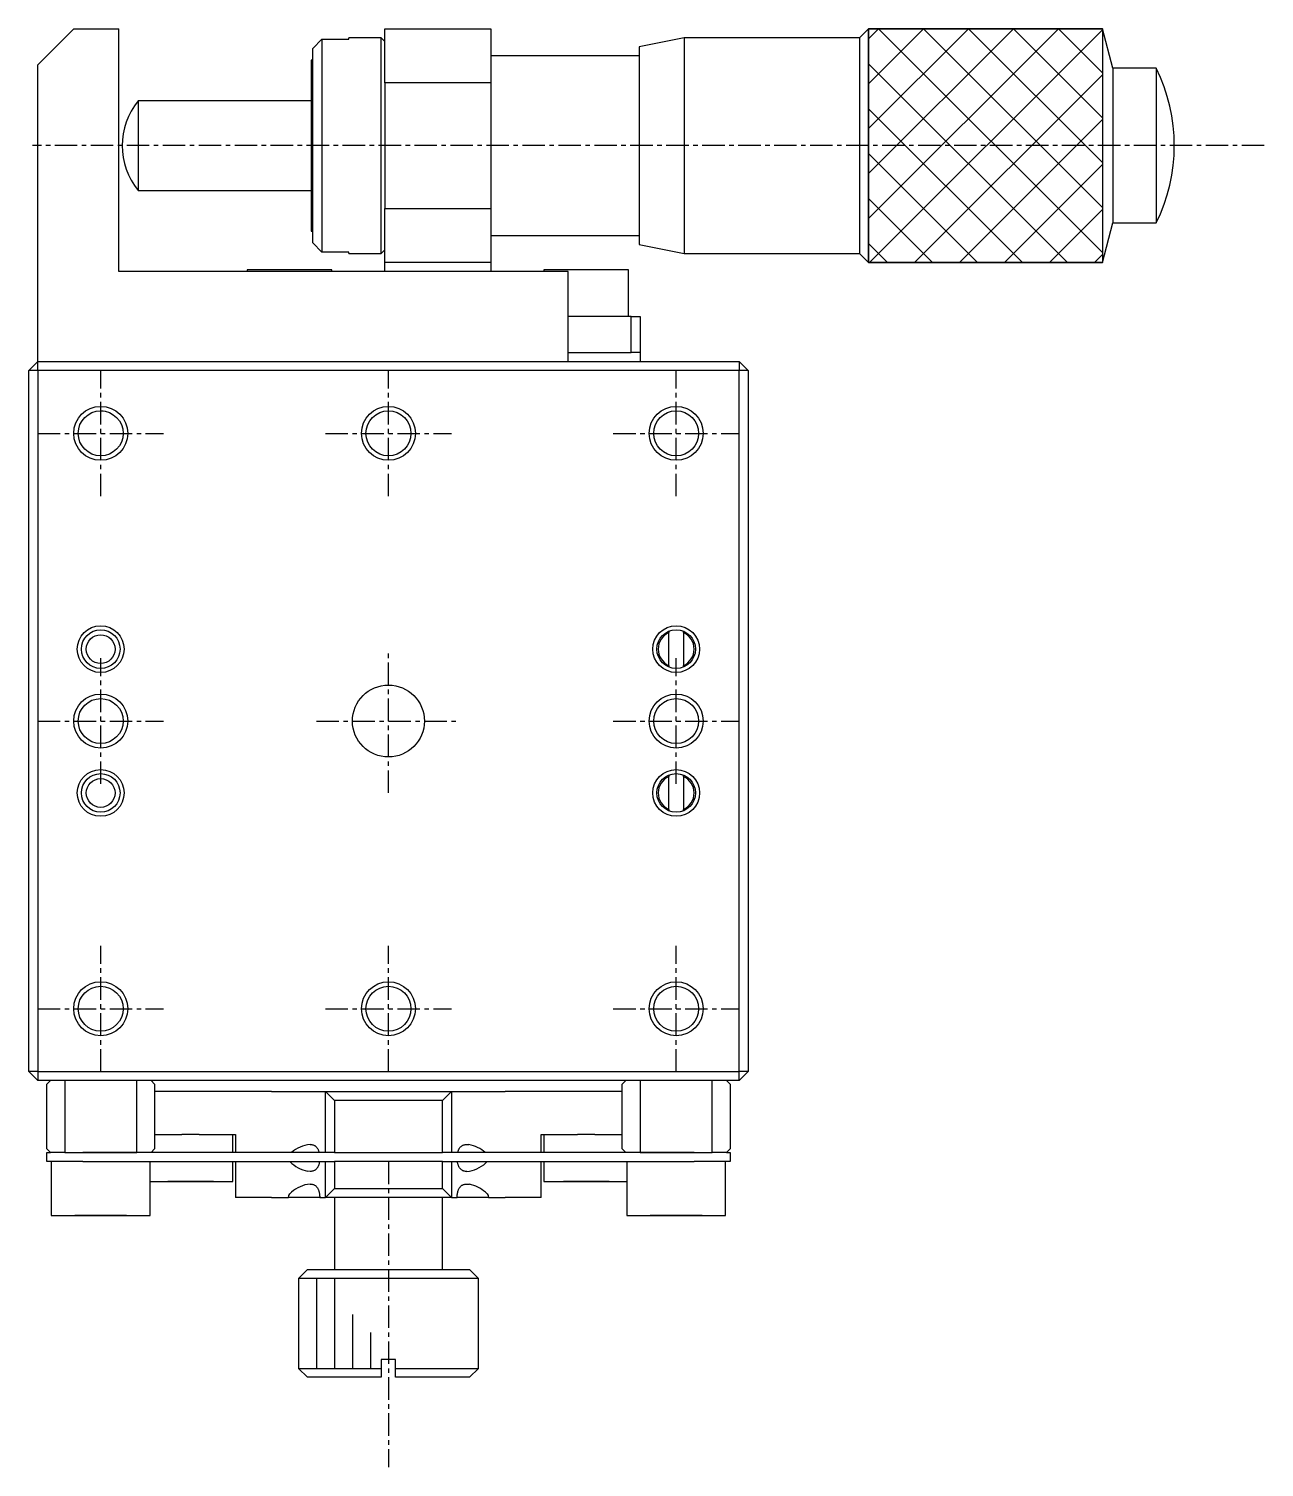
# Model space of a CAD drawing. Extents: x 10 to 346, y 10 to 242.
# Drawn here: x 124.2 to 192.9, y 107.5 to 187.5 of the extents above; entities that cross this region are included whole.
import ezdxf

# ---------------------------------------------------------------- set-up
doc = ezdxf.new("R2010")
doc.units = 0
doc.linetypes.add('CENTER', pattern=[2, 1.25, -0.25, 0.25, -0.25])
doc.layers.get('0').update_dxf_attribs({"linetype": 'CONTINUOUS'})
doc.layers.add('CENTER', color=1, linetype='CENTER')

msp = doc.modelspace()

# ---------------------------------------------------------------- linework, layer by layer
at = {"color": 7, "linetype": 'CONTINUOUS'}
for p, q in [((126.744926, 187.5), (124.744926, 185.5)), ((126.744926, 187.5), (129.244926, 187.5)), ((129.244926, 174), (129.244926, 187.5)), ((144.044926, 187.5), (149.944926, 187.5)), ((144.044926, 184.5), (144.044926, 187.5)), ((149.944926, 187.5), (149.944926, 184.5)), ((170.944932, 187.499999), (170.44493, 186.999996)), ((170.944932, 187.499999), (183.944933, 187.499999)), ((170.944932, 174.500001), (170.944932, 187.499999)), ((184.534421, 185.3), (183.944933, 187.499999)), ((183.944933, 187.499999), (183.944933, 174.500001)), ((140.044926, 186.408327), (140.544926, 186.91608)), ((140.044926, 175.591673), (140.044926, 186.408327)), ((140.044926, 185.643559), (140.044926, 186.408327)), ((140.544926, 186.91608), (140.544926, 175.08392)), ((140.544926, 186.91608), (142.044926, 186.91608)), ((142.044926, 186.91608), (142.044926, 187)), ((142.044926, 186.91608), (142.044926, 187)), ((143.844926, 187), (142.044926, 187)), ((143.844926, 175), (143.844926, 187)), ((144.044926, 186.8), (143.844926, 187)), ((160.694925, 186.999996), (158.194926, 186.499997)), ((158.194926, 186.499997), (158.194926, 175.500003)), ((160.694925, 186.999996), (160.694925, 175.000004)), ((170.44493, 186.999996), (160.694925, 186.999996)), ((170.44493, 186.999996), (170.44493, 175.000004)), ((139.944926, 185.75), (139.944926, 176.25)), ((140.044926, 185.75), (139.944926, 185.75)), ((158.194926, 186), (149.944926, 186)), ((124.744926, 169), (124.744926, 185.5)), ((184.534421, 185.3), (184.534421, 176.7)), ((186.944932, 185.3), (184.534421, 185.3)), ((186.944932, 185.3), (186.944932, 176.7)), ((149.944926, 184.5), (144.044926, 184.5)), ((144.044926, 184.5), (144.044926, 177.5)), ((149.944926, 184.5), (149.944926, 177.5)), ((130.322435, 183.499996), (130.322435, 178.500004)), ((139.944926, 183.499996), (130.322435, 183.499996)), ((130.322435, 178.500004), (139.944926, 178.500004)), ((144.044926, 177.5), (149.944926, 177.5)), ((144.044926, 174.5), (144.044926, 177.5)), ((149.944926, 177.5), (149.944926, 174.5)), ((139.944926, 176.25), (140.044926, 176.25)), ((140.044926, 175.591673), (140.044926, 176.356441)), ((149.944926, 176), (158.194926, 176)), ((183.944933, 174.500001), (184.534421, 176.7)), ((184.534421, 176.7), (186.944932, 176.7)), ((140.544926, 175.08392), (140.044926, 175.591673)), ((158.194926, 175.500003), (160.694925, 175.000004)), ((142.044926, 175.08392), (140.544926, 175.08392)), ((142.044926, 175), (142.044926, 175.08392)), ((142.044926, 175), (142.044926, 175.08392)), ((142.044926, 175), (143.844926, 175)), ((143.844926, 175), (144.044926, 175.2)), ((149.944926, 174.5), (144.044926, 174.5)), ((144.044926, 174), (144.044926, 174.5)), ((149.944926, 174.5), (149.944926, 174)), ((160.694925, 175.000004), (170.44493, 175.000004)), ((170.44493, 175.000004), (170.944932, 174.500001)), ((183.944933, 174.500001), (170.944932, 174.500001)), ((154.244926, 174), (129.244926, 174)), ((141.094926, 174.1), (136.394926, 174.1)), ((136.394926, 174.1), (136.394926, 174)), ((141.094926, 174), (141.094926, 174.1)), ((157.594926, 174.1), (152.894926, 174.1)), ((152.894926, 174.1), (152.894926, 174)), ((154.244926, 169), (154.244926, 174)), ((157.594926, 171.5), (157.594926, 174.1)), ((157.744926, 171.5), (154.244926, 171.5)), ((157.744926, 169.5), (157.744926, 171.5)), ((157.744926, 171.5), (158.244926, 171.5)), ((158.244926, 171.5), (158.244926, 169.5)), ((124.744926, 169), (124.244926, 168.5)), ((124.744926, 168.5), (124.744926, 169)), ((124.744926, 169), (163.744926, 169)), ((154.244926, 169.5), (157.744926, 169.5)), ((158.244926, 169.5), (157.744926, 169.5)), ((158.244926, 169.5), (158.244926, 169)), ((163.744926, 169), (163.744926, 168.5)), ((164.244926, 168.5), (163.744926, 169)), ((124.244926, 129.5), (124.244926, 168.5)), ((124.744926, 168.5), (124.244926, 168.5)), ((124.744926, 168.5), (124.744926, 129.5)), ((163.744926, 168.5), (124.744926, 168.5)), ((163.744926, 129.5), (163.744926, 168.5)), ((164.244926, 168.5), (163.744926, 168.5)), ((164.244926, 168.5), (164.244926, 129.5)), ((159.844926, 153.998389), (159.844926, 153.916515)), ((159.844926, 152.083485), (159.844926, 153.916515)), ((160.644926, 153.916515), (160.644926, 153.998389)), ((160.644926, 153.916515), (160.644926, 152.083485)), ((159.844926, 152.083485), (159.844926, 152.001611)), ((160.644926, 152.001611), (160.644926, 152.083485)), ((159.844926, 145.998389), (159.844926, 145.916515)), ((159.844926, 144.083485), (159.844926, 145.916515)), ((160.644926, 145.916515), (160.644926, 145.998389)), ((160.644926, 145.916515), (160.644926, 144.083485)), ((159.844926, 144.083485), (159.844926, 144.001611)), ((160.644926, 144.001611), (160.644926, 144.083485)), ((124.744926, 129.5), (124.244926, 129.5)), ((124.244926, 129.5), (124.744926, 129)), ((124.744926, 129.5), (124.744926, 129)), ((124.744926, 129.5), (163.744926, 129.5)), ((126.244926, 129), (124.744926, 129)), ((125.444926, 129), (125.244926, 128.8)), ((125.244926, 125.2), (125.244926, 128.8)), ((126.244926, 129), (126.244926, 125)), ((130.244926, 129), (126.244926, 129)), ((130.244926, 129), (126.244926, 129)), ((130.244926, 125), (130.244926, 129)), ((158.244926, 129), (130.244926, 129)), ((131.244926, 128.8), (131.044926, 129)), ((131.244926, 128.8), (131.244926, 125.2)), ((157.444926, 129), (157.244926, 128.8)), ((157.244926, 125.2), (157.244926, 128.8)), ((158.244926, 129), (158.244926, 125)), ((162.244926, 129), (158.244926, 129)), ((162.244926, 129), (158.244926, 129)), ((162.244926, 125), (162.244926, 129)), ((163.744926, 129), (162.244926, 129)), ((163.244926, 128.8), (163.044926, 129)), ((163.244926, 128.8), (163.244926, 125.2)), ((164.244926, 129.5), (163.744926, 129.5)), ((163.744926, 129), (163.744926, 129.5)), ((163.744926, 129), (164.244926, 129.5)), ((137.744926, 128.4), (131.244926, 128.4)), ((137.744926, 128.4), (140.744926, 128.4)), ((141.244926, 127.9), (140.744926, 128.4)), ((140.744926, 128.4), (147.744926, 128.4)), ((140.744926, 125), (140.744926, 128.4)), ((147.744926, 128.4), (147.244926, 127.9)), ((147.744926, 128.4), (147.744926, 125)), ((147.744926, 128.4), (150.744926, 128.4)), ((157.244926, 128.4), (150.744926, 128.4)), ((141.244926, 127.9), (141.244926, 125)), ((147.244926, 127.9), (141.244926, 127.9)), ((147.244926, 125), (147.244926, 127.9)), ((131.244926, 126), (132.762743, 126)), ((133.244926, 126), (132.762743, 126)), ((133.727109, 126), (133.244926, 126)), ((133.727109, 126), (135.744926, 126)), ((135.594926, 125), (135.594926, 126)), ((135.744926, 126), (135.744926, 125)), ((152.744926, 125), (152.744926, 126)), ((152.744926, 126), (154.762743, 126)), ((152.894926, 126), (152.894926, 125)), ((155.244926, 126), (154.762743, 126)), ((155.727109, 126), (155.244926, 126)), ((155.727109, 126), (157.244926, 126)), ((125.244926, 125.2), (125.444926, 125)), ((125.244926, 124.5), (125.244926, 125)), ((125.244926, 125), (125.444926, 125)), ((126.244926, 125), (125.444926, 125)), ((126.244926, 125), (127.244926, 125)), ((126.244926, 125), (127.244926, 125)), ((127.244926, 125), (130.244926, 125)), ((130.244926, 125), (127.244926, 125)), ((141.094926, 125), (130.244926, 125)), ((131.044926, 125), (131.244926, 125.2)), ((139.887333, 125.45), (139.889386, 125.449997)), ((139.889386, 125.449997), (139.924985, 125.448968)), ((139.924985, 125.448968), (139.959985, 125.446024)), ((139.959985, 125.446024), (139.994285, 125.441079)), ((139.994285, 125.441079), (140.027784, 125.434046)), ((140.027784, 125.434046), (140.060381, 125.424837)), ((140.060381, 125.424837), (140.091975, 125.413366)), ((140.091975, 125.413366), (140.122466, 125.399546)), ((140.122466, 125.399546), (140.146208, 125.386611)), ((140.146208, 125.386611), (140.169258, 125.37199)), ((140.169258, 125.37199), (140.191554, 125.355683)), ((140.191554, 125.355683), (140.213034, 125.337691)), ((140.213034, 125.337691), (140.233638, 125.318014)), ((140.233638, 125.318014), (140.253301, 125.296654)), ((140.253301, 125.296654), (140.271964, 125.273611)), ((140.271964, 125.273611), (140.287572, 125.251851)), ((140.287572, 125.251851), (140.302445, 125.228664)), ((140.302445, 125.228664), (140.316551, 125.204123)), ((140.316551, 125.204123), (140.329859, 125.178299)), ((140.329859, 125.178299), (140.34234, 125.151265)), ((140.34234, 125.151265), (140.353963, 125.123093)), ((140.353963, 125.123093), (140.364698, 125.093856)), ((140.364698, 125.093856), (140.374514, 125.063626)), ((140.374514, 125.063626), (140.383465, 125.03228)), ((140.383465, 125.03228), (140.391532, 125)), ((141.244926, 125), (141.094926, 125)), ((141.244926, 125), (147.244926, 125)), ((147.394926, 125), (147.244926, 125)), ((158.244926, 125), (147.394926, 125)), ((148.09832, 125), (148.106177, 125.031444)), ((148.106177, 125.031444), (148.114908, 125.062081)), ((148.114908, 125.062081), (148.124494, 125.091822)), ((148.124494, 125.091822), (148.134911, 125.120574)), ((148.134911, 125.120574), (148.146139, 125.148245)), ((148.146139, 125.148245), (148.158154, 125.174744)), ((148.158154, 125.174744), (148.170936, 125.19998)), ((148.170936, 125.19998), (148.186797, 125.227769)), ((148.186797, 125.227769), (148.203738, 125.253944)), ((148.203738, 125.253944), (148.221701, 125.278464)), ((148.221701, 125.278464), (148.24063, 125.301282)), ((148.24063, 125.301282), (148.260466, 125.322356)), ((148.260466, 125.322356), (148.281153, 125.34164)), ((148.281153, 125.34164), (148.304647, 125.360646)), ((148.304647, 125.360646), (148.329165, 125.377688)), ((148.329165, 125.377688), (148.354627, 125.392802)), ((148.354627, 125.392802), (148.380955, 125.406019)), ((148.380955, 125.406019), (148.408071, 125.417375)), ((148.408071, 125.417375), (148.435895, 125.426902)), ((148.435895, 125.426902), (148.473393, 125.436735)), ((148.473393, 125.436735), (148.512119, 125.443754)), ((148.512119, 125.443754), (148.551941, 125.448097)), ((148.551941, 125.448097), (148.59273, 125.449898)), ((148.59273, 125.449898), (148.602621, 125.45)), ((148.602621, 125.45), (148.719589, 125.441416)), ((157.244926, 125.2), (157.444926, 125)), ((158.244926, 125), (161.244926, 125)), ((161.244926, 125), (158.244926, 125)), ((161.244926, 125), (162.244926, 125)), ((161.244926, 125), (162.244926, 125)), ((163.044926, 125), (162.244926, 125)), ((163.044926, 125), (163.244926, 125.2)), ((163.044926, 125), (163.244926, 125)), ((163.244926, 125), (163.244926, 124.5)), ((127.244926, 124.5), (125.244926, 124.5)), ((125.494926, 124.5), (125.494926, 121.5)), ((127.244926, 124.5), (141.094926, 124.5)), ((130.994926, 121.5), (130.994926, 124.5)), ((135.594926, 123.4), (135.594926, 124.5)), ((135.744926, 124.5), (135.744926, 122.5)), ((140.139783, 124.00967), (140.109661, 123.994311)), ((140.163457, 124.024084), (140.139783, 124.00967)), ((140.186369, 124.040269), (140.163457, 124.024084)), ((140.208454, 124.058221), (140.186369, 124.040269)), ((140.229646, 124.077936), (140.208454, 124.058221)), ((140.249879, 124.099411), (140.229646, 124.077936)), ((140.269088, 124.12264), (140.249879, 124.099411)), ((140.283878, 124.142771), (140.269088, 124.12264)), ((140.29802, 124.164129), (140.283878, 124.142771)), ((140.311486, 124.186663), (140.29802, 124.164129)), ((140.32425, 124.210321), (140.311486, 124.186663)), ((140.336285, 124.235052), (140.32425, 124.210321)), ((140.347564, 124.260803), (140.336285, 124.235052)), ((140.35806, 124.287522), (140.347564, 124.260803)), ((140.367808, 124.315316), (140.35806, 124.287522)), ((140.376808, 124.344137), (140.367808, 124.315316)), ((140.385049, 124.373881), (140.376808, 124.344137)), ((140.392516, 124.404444), (140.385049, 124.373881)), ((140.399198, 124.435721), (140.392516, 124.404444)), ((140.405081, 124.467607), (140.399198, 124.435721)), ((140.410153, 124.5), (140.405081, 124.467607)), ((140.744926, 122.5), (140.744926, 124.5)), ((141.094926, 124.5), (141.244926, 124.5)), ((141.244926, 124.5), (141.244926, 123)), ((147.244926, 124.5), (141.244926, 124.5)), ((147.244926, 123), (147.244926, 124.5)), ((147.244926, 124.5), (147.394926, 124.5)), ((147.394926, 124.5), (161.244926, 124.5)), ((147.744926, 124.5), (147.744926, 122.5)), ((148.083522, 124.475047), (148.079699, 124.5)), ((148.08781, 124.450424), (148.083522, 124.475047)), ((148.092561, 124.426183), (148.08781, 124.450424)), ((148.099304, 124.395872), (148.092561, 124.426183)), ((148.106834, 124.366211), (148.099304, 124.395872)), ((148.115133, 124.33728), (148.106834, 124.366211)), ((148.124183, 124.30916), (148.115133, 124.33728)), ((148.133969, 124.281932), (148.124183, 124.30916)), ((148.144472, 124.255677), (148.133969, 124.281932)), ((148.155675, 124.230476), (148.144472, 124.255677)), ((148.167561, 124.20641), (148.155675, 124.230476)), ((148.181951, 124.180369), (148.167561, 124.20641)), ((148.197276, 124.155689), (148.181951, 124.180369)), ((148.21349, 124.132404), (148.197276, 124.155689)), ((148.230548, 124.110549), (148.21349, 124.132404)), ((148.248406, 124.09016), (148.230548, 124.110549)), ((148.267018, 124.07127), (148.248406, 124.09016)), ((148.286339, 124.053915), (148.267018, 124.07127)), ((148.310644, 124.03494), (148.286339, 124.053915)), ((148.336023, 124.018016), (148.310644, 124.03494)), ((148.362393, 124.003101), (148.336023, 124.018016)), ((148.389671, 123.990151), (148.362393, 124.003101)), ((149.729242, 124.499969), (149.657611, 124.420456)), ((152.744926, 122.5), (152.744926, 124.5)), ((152.894926, 124.5), (152.894926, 123.4)), ((157.494926, 124.5), (157.494926, 121.5)), ((163.244926, 124.5), (161.244926, 124.5)), ((162.994926, 121.5), (162.994926, 124.5)), ((130.994926, 123.4), (133.244926, 123.4)), ((130.994926, 123.4), (135.594926, 123.4)), ((132.609841, 123.4), (131.974755, 123.4)), ((131.974755, 123.4), (132.609841, 123.4)), ((133.880011, 123.4), (132.609841, 123.4)), ((132.609841, 123.4), (133.880011, 123.4)), ((133.244926, 123.4), (135.594926, 123.4)), ((134.515097, 123.4), (133.880011, 123.4)), ((133.880011, 123.4), (134.515097, 123.4)), ((139.887209, 123.95), (139.755167, 123.960775)), ((139.908089, 123.950304), (139.887209, 123.95)), ((139.887325, 123.25), (139.925157, 123.248956)), ((139.943634, 123.95234), (139.908089, 123.950304)), ((139.925157, 123.248956), (139.965214, 123.245409)), ((139.978541, 123.95638), (139.943634, 123.95234)), ((139.965214, 123.245409), (140.00432, 123.239219)), ((140.012704, 123.962511), (139.978541, 123.95638)), ((140.00432, 123.239219), (140.042326, 123.230255)), ((140.046015, 123.970818), (140.012704, 123.962511)), ((140.042326, 123.230255), (140.079082, 123.218383)), ((140.07837, 123.98139), (140.046015, 123.970818)), ((140.109661, 123.994311), (140.07837, 123.98139)), ((140.079082, 123.218383), (140.114438, 123.203473)), ((140.114438, 123.203473), (140.13869, 123.190917)), ((148.357564, 123.194448), (148.388327, 123.209337)), ((148.388327, 123.209337), (148.420265, 123.221754)), ((148.417775, 123.979122), (148.389671, 123.990151)), ((148.446622, 123.969972), (148.417775, 123.979122)), ((148.420265, 123.221754), (148.453271, 123.23179)), ((148.476128, 123.962657), (148.446622, 123.969972)), ((148.453271, 123.23179), (148.487236, 123.239536)), ((148.521055, 123.955006), (148.476128, 123.962657)), ((148.487236, 123.239536), (148.522051, 123.245083)), ((148.56745, 123.950899), (148.521055, 123.955006)), ((148.522051, 123.245083), (148.557608, 123.248523)), ((148.557608, 123.248523), (148.593798, 123.249947)), ((148.602653, 123.95), (148.56745, 123.950899)), ((148.593798, 123.249947), (148.60258, 123.25)), ((148.60258, 123.25), (148.749695, 123.236795)), ((152.894926, 123.4), (155.244926, 123.4)), ((152.894926, 123.4), (157.494926, 123.4)), ((154.609841, 123.4), (153.974755, 123.4)), ((153.974755, 123.4), (154.609841, 123.4)), ((155.880011, 123.4), (154.609841, 123.4)), ((154.609841, 123.4), (155.880011, 123.4)), ((155.244926, 123.4), (157.494926, 123.4)), ((156.515097, 123.4), (155.880011, 123.4)), ((155.880011, 123.4), (156.515097, 123.4)), ((137.744926, 122.5), (135.744926, 122.5)), ((137.744926, 122.5), (138.681676, 122.5)), ((138.681676, 122.5), (138.707497, 122.613372)), ((140.424012, 122.5), (138.681676, 122.5)), ((138.707497, 122.613372), (138.762234, 122.702133)), ((138.762234, 122.702133), (138.847104, 122.79381)), ((140.13869, 123.190917), (140.162248, 123.17665)), ((140.162248, 123.17665), (140.185048, 123.160668)), ((140.185048, 123.160668), (140.207024, 123.142971)), ((140.207024, 123.142971), (140.228115, 123.123554)), ((140.228115, 123.123554), (140.248254, 123.102416)), ((140.248254, 123.102416), (140.267377, 123.079555)), ((140.267377, 123.079555), (140.283384, 123.057913)), ((140.283384, 123.057913), (140.298644, 123.034805)), ((140.298644, 123.034805), (140.313125, 123.010306)), ((140.313125, 123.010306), (140.326795, 122.984486)), ((140.326795, 122.984486), (140.339621, 122.957418)), ((140.339621, 122.957418), (140.351572, 122.929175)), ((140.351572, 122.929175), (140.362615, 122.899829)), ((140.362615, 122.899829), (140.372719, 122.869452)), ((140.372719, 122.869452), (140.38065, 122.842549)), ((140.38065, 122.842549), (140.387935, 122.814828)), ((140.387935, 122.814828), (140.394568, 122.786379)), ((140.394568, 122.786379), (140.40054, 122.757293)), ((140.40054, 122.757293), (140.405845, 122.727658)), ((140.405845, 122.727658), (140.410474, 122.697564)), ((140.410474, 122.697564), (140.414421, 122.667101)), ((140.414421, 122.667101), (140.417676, 122.636358)), ((140.417676, 122.636358), (140.420445, 122.602603)), ((140.420445, 122.602603), (140.422425, 122.568536)), ((140.422425, 122.568536), (140.423615, 122.534291)), ((140.423615, 122.534291), (140.424012, 122.5)), ((140.424012, 122.5), (140.744926, 122.5)), ((140.744926, 122.5), (141.244926, 123)), ((142.994926, 122.5), (140.744926, 122.5)), ((141.244926, 123), (147.244926, 123)), ((141.244926, 122.5), (141.244926, 118.5)), ((145.494926, 122.5), (142.994926, 122.5)), ((147.744926, 122.5), (145.494926, 122.5)), ((147.244926, 123), (147.744926, 122.5)), ((147.244926, 118.5), (147.244926, 122.5)), ((147.744926, 122.5), (148.06584, 122.5)), ((148.06584, 122.5), (148.066206, 122.532724)), ((149.808176, 122.5), (148.06584, 122.5)), ((148.066206, 122.532724), (148.0673, 122.565464)), ((148.0673, 122.565464), (148.069119, 122.598106)), ((148.069119, 122.598106), (148.071662, 122.630535)), ((148.071662, 122.630535), (148.074924, 122.662638)), ((148.074924, 122.662638), (148.078903, 122.694301)), ((148.078903, 122.694301), (148.083596, 122.725409)), ((148.083596, 122.725409), (148.089014, 122.755946)), ((148.089014, 122.755946), (148.095173, 122.785963)), ((148.095173, 122.785963), (148.102059, 122.815373)), ((148.102059, 122.815373), (148.109661, 122.844089)), ((148.109661, 122.844089), (148.117967, 122.872024)), ((148.117967, 122.872024), (148.126963, 122.899089)), ((148.126963, 122.899089), (148.13664, 122.925197)), ((148.13664, 122.925197), (148.149118, 122.955145)), ((148.149118, 122.955145), (148.162608, 122.983787)), ((148.162608, 122.983787), (148.17707, 123.01105)), ((148.17707, 123.01105), (148.192461, 123.036861)), ((148.192461, 123.036861), (148.208741, 123.061147)), ((148.208741, 123.061147), (148.225868, 123.083835)), ((148.225868, 123.083835), (148.245474, 123.106721)), ((148.245474, 123.106721), (148.266106, 123.127827)), ((148.266106, 123.127827), (148.287699, 123.147153)), ((148.287699, 123.147153), (148.310184, 123.164699)), ((148.310184, 123.164699), (148.333495, 123.180464)), ((148.333495, 123.180464), (148.357564, 123.194448)), ((149.636894, 122.79887), (149.726553, 122.703708)), ((149.726553, 122.703708), (149.78526, 122.606696)), ((149.78526, 122.606696), (149.808176, 122.5)), ((149.808176, 122.5), (150.744926, 122.5)), ((152.744926, 122.5), (150.744926, 122.5)), ((125.494926, 121.5), (128.244926, 121.5)), ((125.494926, 121.5), (130.994926, 121.5)), ((127.523238, 121.5), (126.80155, 121.5)), ((126.80155, 121.5), (127.523238, 121.5)), ((128.966614, 121.5), (127.523238, 121.5)), ((127.523238, 121.5), (128.966614, 121.5)), ((128.244926, 121.5), (130.994926, 121.5)), ((129.688302, 121.5), (128.966614, 121.5)), ((128.966614, 121.5), (129.688302, 121.5)), ((157.494926, 121.5), (160.244926, 121.5)), ((157.494926, 121.5), (162.994926, 121.5)), ((159.523238, 121.5), (158.80155, 121.5)), ((158.80155, 121.5), (159.523238, 121.5)), ((160.966614, 121.5), (159.523238, 121.5)), ((159.523238, 121.5), (160.966614, 121.5)), ((160.244926, 121.5), (162.994926, 121.5)), ((161.688302, 121.5), (160.966614, 121.5)), ((160.966614, 121.5), (161.688302, 121.5)), ((139.744926, 118.5), (139.244926, 118)), ((139.744926, 118.5), (144.244926, 118.5)), ((144.244926, 118.5), (148.744926, 118.5)), ((149.244926, 118), (148.744926, 118.5)), ((144.244926, 118), (139.244926, 118)), ((139.244926, 118), (139.244926, 113)), ((149.244926, 118), (144.244926, 118)), ((149.244926, 113), (149.244926, 118)), ((139.244926, 113), (143.844926, 113)), ((139.244926, 113), (139.744926, 112.5)), ((144.644926, 113.5), (143.844926, 113.5)), ((143.844926, 113.5), (143.844926, 113)), ((144.644926, 113.5), (143.844926, 113.5)), ((143.844926, 113), (143.844926, 112.5)), ((144.644926, 113), (144.644926, 113.5)), ((144.644926, 113), (149.244926, 113)), ((144.644926, 112.5), (144.644926, 113)), ((148.744926, 112.5), (149.244926, 113)), ((143.844926, 112.5), (139.744926, 112.5)), ((143.844926, 112.5), (139.744926, 112.5)), ((148.744926, 112.5), (144.644926, 112.5)), ((148.744926, 112.5), (144.644926, 112.5))]:
    msp.add_line(p, q, dxfattribs=at)
at = {"color": 3, "linetype": 'CONTINUOUS'}
for p, q in [((170.944932, 187.499999), (170.944932, 174.500001)), ((183.944933, 187.499999), (170.944932, 187.499999)), ((170.944932, 186.944932), (171.499999, 187.499999)), ((170.944932, 184.444932), (173.999999, 187.499999)), ((170.944932, 181.944932), (176.499999, 187.499999)), ((170.944932, 179.444932), (178.999999, 187.499999)), ((170.944932, 176.944932), (181.499999, 187.499999)), ((171.000001, 174.500001), (183.944933, 187.444933)), ((171.500001, 187.499999), (183.944933, 175.055067)), ((174.000001, 187.499999), (183.944933, 177.555067)), ((176.500001, 187.499999), (183.944933, 180.055067)), ((179.000001, 187.499999), (183.944933, 182.555067)), ((181.500001, 187.499999), (183.944933, 185.055067)), ((183.944933, 187.499999), (183.944933, 174.500001)), ((170.944932, 185.555068), (181.999999, 174.500001)), ((173.500001, 174.500001), (183.944933, 184.944933)), ((170.944932, 183.055068), (179.499999, 174.500001)), ((176.000001, 174.500001), (183.944933, 182.444933)), ((170.944932, 180.555068), (176.999999, 174.500001)), ((178.500001, 174.500001), (183.944933, 179.944933)), ((170.944932, 178.055068), (174.499999, 174.500001)), ((181.000001, 174.500001), (183.944933, 177.444933)), ((170.944932, 175.555068), (171.999999, 174.500001)), ((170.944932, 174.500001), (183.944933, 174.500001)), ((183.500001, 174.500001), (183.944933, 174.944933)), ((128.387051, 166.241894), (128.244926, 166.25)), ((140.244926, 118), (140.244926, 113)), ((141.244926, 118), (141.244926, 113)), ((142.244926, 116), (142.244926, 113)), ((143.244926, 115), (143.244926, 113))]:
    msp.add_line(p, q, dxfattribs=at)
for centre, radius in [((128.244926, 165), 1.5), ((144.244926, 165), 1.5), ((160.244926, 165), 1.5), ((128.244926, 153), 1.3), ((160.244926, 153), 1.3), ((128.244926, 149), 1.5), ((160.244926, 149), 1.5), ((128.244926, 145), 1.3), ((160.244926, 145), 1.3), ((128.244926, 133), 1.5), ((144.244926, 133), 1.5), ((160.244926, 133), 1.5)]:
    msp.add_circle(centre, radius, dxfattribs=at)
at = {"color": 7, "linetype": 'CONTINUOUS'}
for centre, radius in [((128.244926, 165), 1.25), ((144.244926, 165), 1.25), ((160.244926, 165), 1.25), ((128.244926, 153), 1.075), ((128.244926, 153), 0.8), ((160.244926, 153), 1.075), ((144.244926, 149), 2), ((128.244926, 149), 1.25), ((160.244926, 149), 1.25), ((128.244926, 145), 1.075), ((128.244926, 145), 0.8), ((160.244926, 145), 1.075), ((128.244926, 133), 1.25), ((144.244926, 133), 1.25), ((160.244926, 133), 1.25)]:
    msp.add_circle(centre, radius, dxfattribs=at)
for centre, radius, start, end in [((178.199932, 180.999998), 9.745001, 333.816215, 26.183798), ((133.444931, 180.999997), 3.999997, 141.317795, 218.682173), ((160.244926, 153), 1, 113.578178, 246.421822), ((160.244926, 153), 1, 293.578178, 66.421822), ((160.244926, 145), 1, 113.578178, 246.421822), ((160.244926, 145), 1, 293.578178, 66.421822), ((140.069744, 123.620253), 1.838817, 95.693117, 131.386932), ((148.342141, 123.486812), 1.990715, 49.47983532, 79.07029629), ((140.112246, 125.806289), 1.879742, 224.02564064, 259.04943393), ((148.412645, 125.794132), 1.853895, 275.88264172, 312.18609377), ((140.078538, 121.399918), 1.859937, 95.90079989, 131.4590073), ((148.345293, 121.299854), 1.978707, 49.25075288, 78.20698306)]:
    msp.add_arc(centre, radius, start, end, dxfattribs=at)
at = {"layer": 'CENTER', "color": 1, "linetype": 'CENTER'}
for p, q in [((192.944933, 181), (124.444934, 181)), ((128.244926, 161.5), (128.244926, 168.5)), ((144.244926, 161.5), (144.244926, 168.5)), ((160.244926, 161.5), (160.244926, 168.5)), ((124.744926, 165), (131.744926, 165)), ((140.744926, 165), (147.744926, 165)), ((156.744926, 165), (163.744926, 165)), ((144.244926, 145), (144.244926, 153)), ((128.244926, 145.5), (128.244926, 152.5)), ((160.244926, 145.5), (160.244926, 152.5)), ((124.744926, 149), (131.744926, 149)), ((140.244926, 149), (148.244926, 149)), ((156.744926, 149), (163.744926, 149)), ((128.244926, 129.5), (128.244926, 136.5)), ((144.244926, 129.5), (144.244926, 136.5)), ((160.244926, 129.5), (160.244926, 136.5)), ((124.744926, 133), (131.744926, 133)), ((140.744926, 133), (147.744926, 133)), ((156.744926, 133), (163.744926, 133)), ((144.244926, 124.5), (144.244926, 107.5))]:
    msp.add_line(p, q, dxfattribs=at)

doc.saveas('drawing.dxf')
